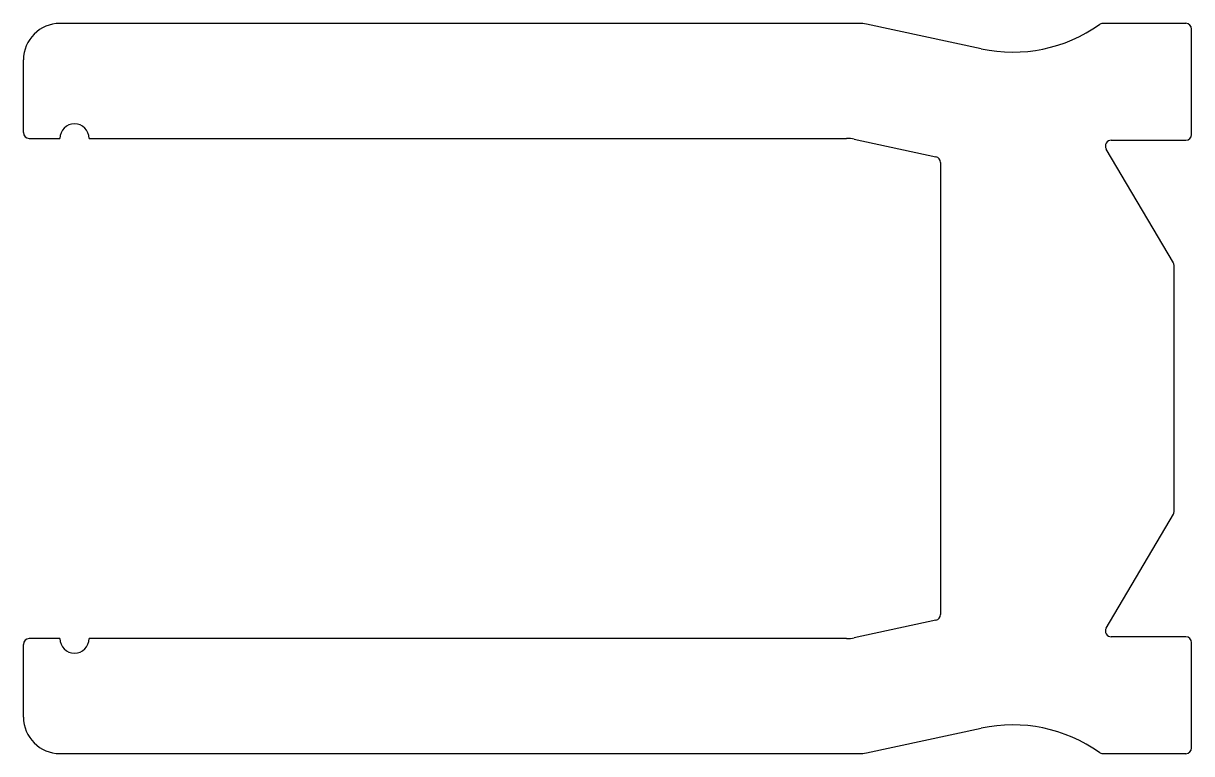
# Model space of a CAD drawing. Extents: x -50 to 51, y 7 to 70.
import ezdxf

# ---------------------------------------------------------------- set-up
doc = ezdxf.new("R2010")
doc.units = 0
doc.layers.get('0').update_dxf_attribs({"linetype": 'CONTINUOUS'})

msp = doc.modelspace()

# ---------------------------------------------------------------- linework, layer by layer
for p, q in [((22.52, 70.37), (-46.96, 70.37)), ((33.16, 68.16), (23.18, 70.3)), ((50.95, 70.37), (43.73, 70.37)), ((51.46, 60.72), (51.46, 69.87)), ((-50.14, 67.2), (-50.14, 60.88)), ((-49.63, 60.37), (-46.96, 60.37)), ((-44.42, 60.37), (21.45, 60.37)), ((22.12, 60.3), (29.21, 58.78)), ((44.47, 60.21), (49.94, 60.21)), ((49.94, 60.21), (50.95, 60.21)), ((49.87, 49.54), (44.04, 59.45)), ((29.62, 58.28), (29.62, 18.97)), ((49.94, 38.63), (49.94, 49.28)), ((49.94, 27.97), (49.94, 38.63)), ((44.04, 17.8), (49.87, 27.71)), ((29.21, 18.47), (22.12, 16.95)), ((-50.14, 16.37), (-50.14, 10.05)), ((-46.96, 16.88), (-49.63, 16.88)), ((21.45, 16.88), (-44.42, 16.88)), ((49.94, 17.04), (44.47, 17.04)), ((50.95, 17.04), (49.94, 17.04)), ((51.46, 7.38), (51.46, 16.53)), ((23.18, 6.95), (33.16, 9.09)), ((-46.96, 6.88), (22.52, 6.88)), ((43.73, 6.88), (50.95, 6.88))]:
    msp.add_line(p, q)
for centre, radius, start, end in [((-46.96, 67.2), 3.17, 90, 180), ((22.52, 67.19), 3.18, 77.8709, 90), ((35.9, 80.87), 13, 257.8709, 305.4621), ((43.73, 69.86), 0.51, 90, 125.4621), ((50.95, 69.87), 0.508, 360, 90), ((-45.69, 60.37), 1.27, 360, 180), ((-49.63, 60.88), 0.508, 180, 270), ((21.45, 57.19), 3.18, 77.8709, 90), ((44.47, 59.71), 0.508, 90, 210.4655), ((50.95, 60.72), 0.508, 270, 0), ((29.11, 58.28), 0.51, 0, 77.8709), ((49.43, 49.28), 0.508, 360, 30.4655), ((49.43, 27.97), 0.508, 329.5345, 0), ((29.11, 18.97), 0.51, 282.1291, 0), ((44.47, 17.54), 0.508, 149.5345, 270), ((-49.63, 16.37), 0.508, 90, 180), ((-45.69, 16.88), 1.27, 180, 0), ((21.45, 20.06), 3.18, 270, 282.1291), ((50.95, 16.53), 0.508, 0, 90), ((-46.96, 10.05), 3.17, 180, 270), ((35.9, -3.62), 13, 54.5379, 102.1291), ((50.95, 7.38), 0.508, 270, 0), ((22.52, 10.06), 3.18, 270, 282.1291), ((43.73, 7.39), 0.51, 234.5379, 270)]:
    msp.add_arc(centre, radius, start, end)

doc.saveas('drawing.dxf')
